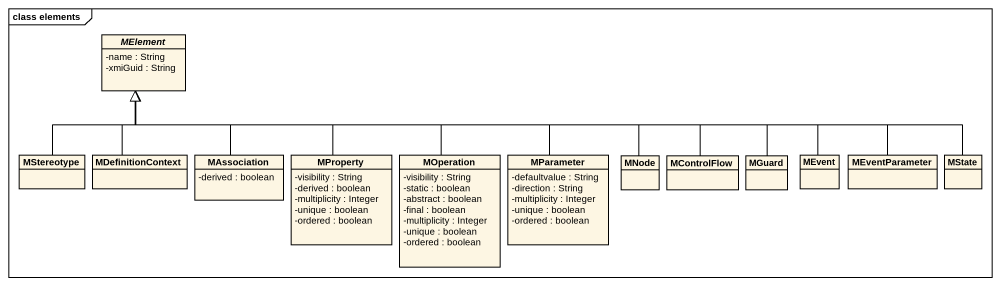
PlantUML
@startuml
mainframe class elements
hide circle
hide empty members
skinparam classAttributeIconSize 0
abstract class MElement {
  -name : String
  -xmiGuid : String
}
class MStereotype
class MDefinitionContext
class MAssociation {
  -derived : boolean
}
class MProperty {
  -visibility : String
  -derived : boolean
  -multiplicity : Integer
  -unique : boolean
  -ordered : boolean
}
class MOperation {
  -visibility : String
  -static : boolean
  -abstract : boolean
  -final : boolean
  -multiplicity : Integer
  -unique : boolean
  -ordered : boolean
}
class MParameter {
  -defaultvalue : String
  -direction : String
  -multiplicity : Integer
  -unique : boolean
  -ordered : boolean
}
class MNode
class MControlFlow
class MGuard
class MEvent
class MEventParameter
class MState
MStereotype -up-|> MElement
MDefinitionContext -up-|> MElement
MAssociation -up-|> MElement
MProperty -up-|> MElement
MOperation -left-|> MElement
MParameter -left-|> MElement
MNode -left-|> MElement
MControlFlow -left-|> MElement
MGuard -left-|> MElement
MEvent -left-|> MElement
MEventParameter -left-|> MElement
MState -left-|> MElement
@enduml
